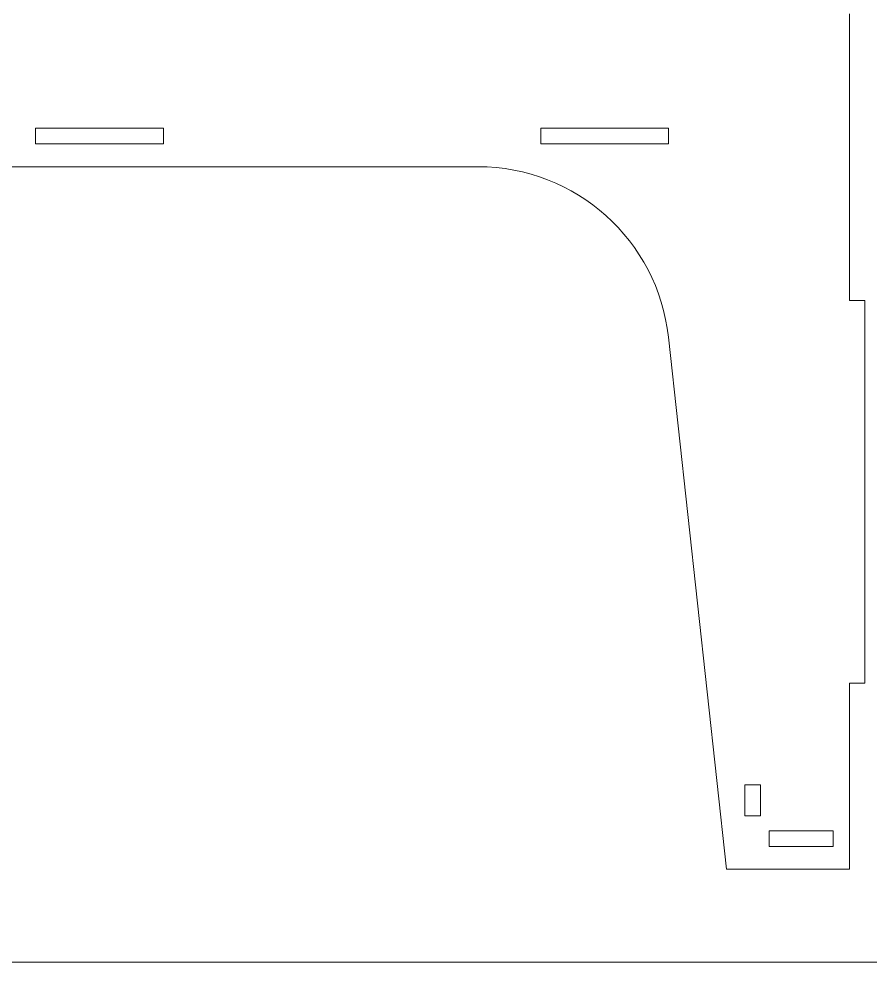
# Model space of a CAD drawing. Header units: millimetres. Extents: x 66 to 8082, y 89 to 5825.
# Drawn here: x 704 to 1372, y 838 to 1578 of the extents above; entities that cross this region are included whole.
import ezdxf

# ---------------------------------------------------------------- set-up
doc = ezdxf.new("R2010")
doc.units = ezdxf.units.MM
doc.layers.add('CUT THROUGH- Inside Line', color=5, linetype='Continuous')
doc.layers.add('CUT THROUGH- Outside Line', color=3, linetype='Continuous')

msp = doc.modelspace()

# ---------------------------------------------------------------- linework, layer by layer
at = {"linetype": 'Continuous', "lineweight": 0}
msp.add_line((65.98, 838.4), (2630.37, 838.4), dxfattribs=at)
at = {"layer": 'CUT THROUGH- Inside Line', "linetype": 'Continuous', "lineweight": 15}
for p, q in [((817.73, 1492.32), (717.48, 1492.32)), ((717.48, 1492.32), (717.48, 1480.07)), ((817.73, 1480.07), (817.73, 1492.32)), ((1213.73, 1492.32), (1113.48, 1492.32)), ((1113.48, 1492.32), (1113.48, 1480.07)), ((1213.73, 1480.07), (1213.73, 1492.32)), ((717.48, 1480.07), (817.73, 1480.07)), ((1113.48, 1480.07), (1213.73, 1480.07)), ((1285.73, 977.45), (1273.48, 977.45)), ((1273.48, 977.45), (1273.48, 953.2)), ((1285.73, 953.2), (1285.73, 977.45)), ((1273.48, 953.2), (1285.73, 953.2)), ((1342.73, 941.32), (1292.48, 941.32)), ((1292.48, 941.32), (1292.48, 929.07)), ((1342.73, 929.07), (1342.73, 941.32)), ((1292.48, 929.07), (1342.73, 929.07))]:
    msp.add_line(p, q, dxfattribs=at)
at = {"layer": 'CUT THROUGH- Outside Line', "linetype": 'Continuous', "lineweight": 15}
for p, q in [((1355.61, 1357.2), (1355.61, 1582.2)), ((470.73, 1462.2), (1064.49, 1462.2)), ((1367.61, 1357.2), (1355.61, 1357.2)), ((1367.61, 1057.2), (1367.61, 1357.2)), ((1213.61, 1328.42), (1259.01, 911.2)), ((1355.61, 1057.2), (1367.61, 1057.2)), ((1355.61, 911.2), (1355.61, 1057.2)), ((1259.01, 911.2), (1355.61, 911.2))]:
    msp.add_line(p, q, dxfattribs=at)
msp.add_arc((1064.49, 1312.2), 150, 6.21055, 90, dxfattribs=at)

doc.saveas('drawing.dxf')
